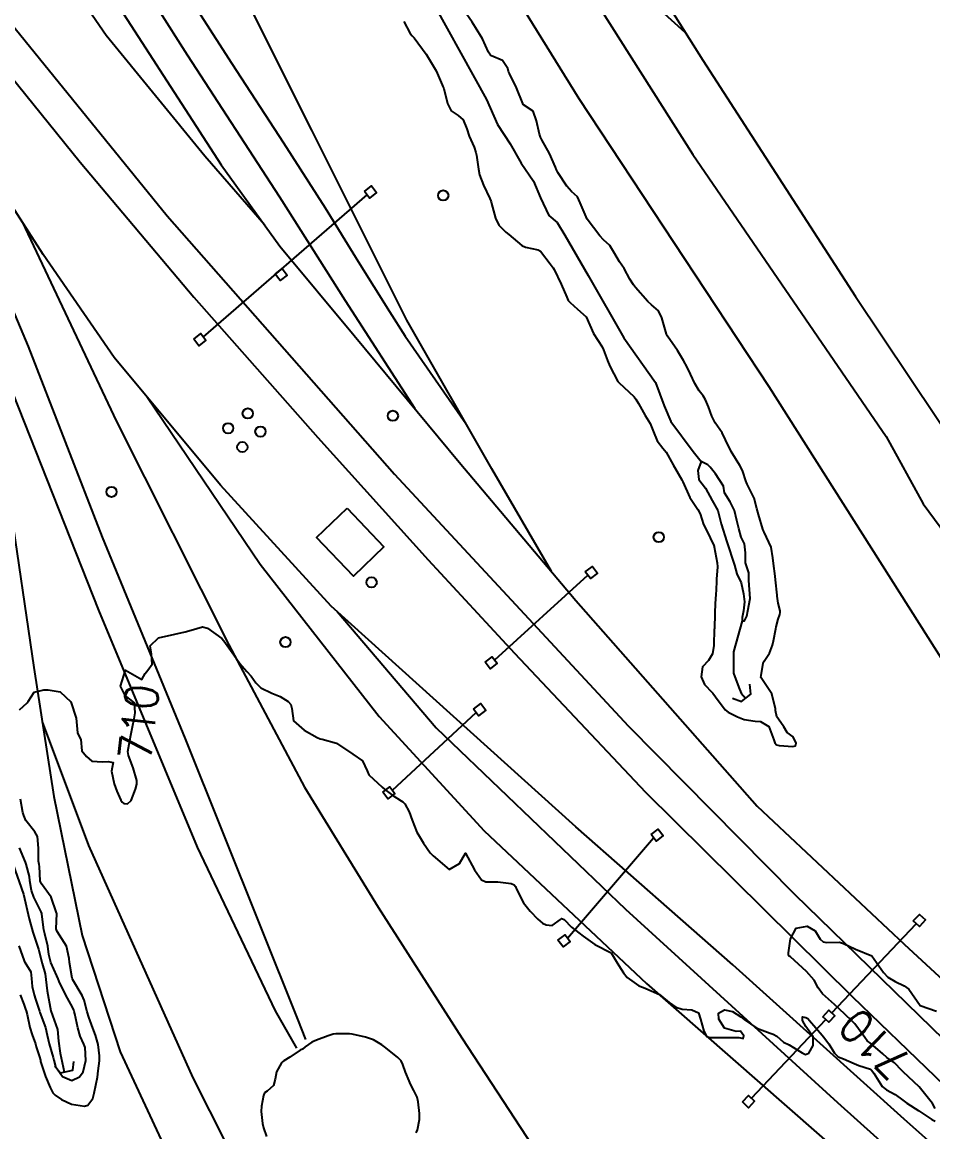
# Model space of a CAD drawing. Header units: metres. Extents: x 307586 to 320046, y 7427249 to 7434250.
# Drawn here: x 308478.3 to 308590, y 7433125.8 to 7433262 of the extents above; entities that cross this region are included whole.
import ezdxf
from ezdxf.enums import TextEntityAlignment as Align

# ---------------------------------------------------------------- set-up
doc = ezdxf.new("R2010")
doc.units = ezdxf.units.M
doc.header["$MEASUREMENT"] = 0
for name, color, linetype in [('Cotas', 45, 'Continuous'), ('Curvas de Nivel 1m', 11, 'Continuous'), ('Curvas de Nivel 5m', 15, 'Continuous'), ('Edificações', 30, 'Continuous'), ('Hidrografia', 140, 'Continuous'), ('Linha Férrea', 20, 'Continuous'), ('Pontes_Viadutos_Tubos', 190, 'Continuous'), ('Portico', 45, 'Continuous'), ('Postes', 20, 'Continuous')]:
    doc.layers.add(name, color=color, linetype=linetype)
doc.styles.add('Style-STANDARD', font='STANDARD.shx')

msp = doc.modelspace()

# ---------------------------------------------------------------- linework, layer by layer
at = {"layer": 'Curvas de Nivel 1m', "elevation": 709, "flags": 128}
for points in [[(308525.11, 7433262.13), (308525.92, 7433260.64), (308526.16, 7433260.36), (308526.41, 7433260.11), (308527.88, 7433258.09), (308529.08, 7433256.08), (308529.85, 7433254.34), (308529.93, 7433254.15), (308529.96, 7433254.07), (308530.02, 7433253.88), (308530.47, 7433252.06), (308530.92, 7433251.17), (308531.8, 7433250.6), (308532.41, 7433250.03), (308532.85, 7433248.96), (308533.13, 7433248.03), (308533.75, 7433246.68), (308533.97, 7433246.02), (308534.05, 7433245.71), (308534.29, 7433244.01), (308534.43, 7433243.29), (308534.89, 7433242.01), (308535.68, 7433240.4), (308535.8, 7433240.12), (308535.84, 7433240), (308535.9, 7433239.77), (308536.36, 7433237.99), (308536.77, 7433237.11), (308537.63, 7433236.27), (308538.01, 7433235.97), (308539.61, 7433234.62), (308540.06, 7433234.4), (308541.6, 7433234.09), (308541.89, 7433233.92), (308543.1, 7433232.38), (308543.46, 7433231.9), (308543.57, 7433231.69), (308544.42, 7433229.89), (308545.13, 7433228.29), (308545.3, 7433227.88), (308545.52, 7433227.62), (308546.44, 7433226.79), (308547.5, 7433225.85), (308548.41, 7433223.84), (308549.46, 7433222.19), (308549.64, 7433221.83), (308550.12, 7433220.5), (308550.42, 7433219.82), (308551.4, 7433217.92), (308551.5, 7433217.8), (308553.39, 7433216.06), (308553.6, 7433215.78), (308553.92, 7433215.24), (308554.76, 7433213.77), (308555.35, 7433212.78), (308555.76, 7433211.75), (308556.2, 7433210.63), (308556.91, 7433209.74), (308557.31, 7433209.26), (308558.16, 7433207.72), (308559.26, 7433205.85), (308559.32, 7433205.71), (308559.36, 7433205.61), (308560.23, 7433203.7), (308561.22, 7433202.24), (308561.5, 7433201.69), (308561.92, 7433200.4), (308562.25, 7433199.67), (308563.16, 7433197.79), (308563.2, 7433197.66), (308563.21, 7433197.62), (308563.56, 7433195.66), (308563.6, 7433195.19), (308563.51, 7433193.66), (308563.48, 7433193.29), (308563.41, 7433191.66), (308563.39, 7433191.36), (308563.3, 7433189.66), (308563.29, 7433189.43), (308563.24, 7433187.66), (308563.23, 7433187.46), (308563.18, 7433185.66), (308563.16, 7433185.52), (308563.01, 7433184.49), (308562.5, 7433183.67), (308561.76, 7433182.91), (308561.61, 7433181.68), (308562.02, 7433180.73), (308562.95, 7433179.75), (308563.04, 7433179.66), (308563.38, 7433179.22), (308564.57, 7433177.64), (308564.92, 7433177.35), (308566.09, 7433176.79), (308566.91, 7433176.44), (308568.26, 7433176.25), (308568.91, 7433176.18), (308569.93, 7433175.58), (308570.53, 7433173.93), (308570.66, 7433173.57), (308570.88, 7433173.34), (308571.19, 7433173.25), (308572.88, 7433173.15), (308573.18, 7433173.23), (308573.26, 7433173.54), (308572.89, 7433174.3), (308572.17, 7433174.83), (308571.74, 7433175.56), (308571.41, 7433176.06), (308570.92, 7433176.79), (308570.74, 7433177.57), (308570.74, 7433177.76), (308570.27, 7433179.58), (308568.97, 7433181.56), (308568.95, 7433181.59), (308568.95, 7433181.61), (308568.98, 7433181.86), (308569.23, 7433183.36), (308569.35, 7433183.59), (308570.01, 7433184.58), (308570.37, 7433185.58), (308570.49, 7433186.11), (308570.76, 7433187.57), (308570.81, 7433187.81), (308571.06, 7433188.77), (308571.28, 7433189.35), (308571.33, 7433189.57), (308571.31, 7433189.8), (308571.08, 7433190.73), (308570.96, 7433191.57), (308570.94, 7433191.72), (308570.72, 7433193.57), (308570.68, 7433194.03), (308570.51, 7433195.58), (308570.43, 7433196.3), (308570.2, 7433197.58), (308569.36, 7433199.42), (308569.27, 7433199.59), (308569.19, 7433199.79), (308568.66, 7433201.6), (308568.46, 7433202.36), (308568.1, 7433203.6), (308567.26, 7433205.33), (308567.17, 7433205.52), (308567.13, 7433205.61), (308566.67, 7433207.01), (308566.34, 7433207.62), (308565.31, 7433209.35), (308565.16, 7433209.64), (308565.03, 7433209.93), (308564.19, 7433211.65), (308563.35, 7433212.84), (308562.92, 7433213.67), (308562.51, 7433214.81), (308562.13, 7433215.68), (308561.86, 7433216.16), (308561.39, 7433216.77), (308560.83, 7433217.7), (308560.3, 7433218.82), (308559.9, 7433219.71), (308559.44, 7433220.52), (308558.72, 7433221.72), (308557.48, 7433223.51), (308557.38, 7433223.73), (308556.95, 7433225.19), (308556.77, 7433225.74), (308556.38, 7433226.62), (308555.52, 7433227.33), (308555.05, 7433227.76), (308553.55, 7433229.48), (308553.31, 7433229.78), (308552.86, 7433230.49), (308552.15, 7433231.79), (308551.59, 7433232.63), (308550.88, 7433233.81), (308550.41, 7433234.61), (308549.62, 7433235.33), (308549.17, 7433235.83), (308547.64, 7433237.85), (308546.78, 7433239.86), (308546.42, 7433240.61), (308545.69, 7433241.26), (308545.12, 7433241.89), (308544.03, 7433243.58), (308543.85, 7433243.9), (308543.73, 7433244.24), (308543.02, 7433245.91), (308542.08, 7433247.6), (308541.89, 7433247.92), (308541.77, 7433248.27), (308541.41, 7433249.93), (308540.99, 7433251.12), (308539.81, 7433251.91), (308539.77, 7433251.95), (308539.72, 7433252.04), (308538.97, 7433253.96), (308538.08, 7433255.75), (308537.97, 7433255.97), (308537.87, 7433256.33), (308537.23, 7433257.33), (308535.88, 7433257.9), (308535.76, 7433258), (308535.53, 7433258.36), (308534.8, 7433260.01), (308533.93, 7433261.39), (308533.5, 7433262.02), (308532.49, 7433263.49)], [(308477.9, 7433148.68), (308478.54, 7433146.83), (308478.59, 7433146.72), (308478.63, 7433146.67), (308479.34, 7433145.47), (308479.44, 7433144.66), (308479.5, 7433143.66), (308479.76, 7433142.65), (308479.94, 7433142.1), (308480.41, 7433140.64), (308480.47, 7433140.47), (308481.14, 7433138.63), (308481.37, 7433137.7), (308481.62, 7433136.63), (308482.08, 7433134.95), (308482.16, 7433134.62), (308482.39, 7433133.86), (308483.22, 7433132.61), (308484.37, 7433132.15), (308485.34, 7433132.59), (308485.76, 7433133.2), (308486.09, 7433134.57), (308486.02, 7433136.18), (308485.87, 7433136.58), (308485.41, 7433137.56), (308485.11, 7433138.59), (308484.74, 7433140.32), (308484.68, 7433140.6), (308484.63, 7433140.76), (308484.48, 7433141.13), (308483.63, 7433142.61), (308482.83, 7433144.3), (308482.69, 7433144.62), (308482.53, 7433144.97), (308481.82, 7433146.63), (308481.58, 7433147.6), (308481.45, 7433148.63), (308481.08, 7433150.14), (308480.96, 7433150.64), (308480.7, 7433152.55), (308480.69, 7433152.64), (308480.62, 7433152.83), (308479.74, 7433154.65), (308479.44, 7433155.45), (308479.24, 7433156.66), (308479.17, 7433157.16), (308478.78, 7433158.67), (308478.69, 7433158.92), (308477.97, 7433160.68)]]:
    msp.add_lwpolyline(points, dxfattribs=at)
at = {"layer": 'Curvas de Nivel 5m', "elevation": 710, "flags": 128}
for points in [[(308477.96, 7433177.63), (308478.92, 7433178.51), (308479.02, 7433178.67), (308479.78, 7433179.81), (308480.94, 7433180.07), (308481.5, 7433180.08), (308482.94, 7433179.83), (308484.25, 7433178.61), (308484.9, 7433176.6), (308485.09, 7433174.8), (308485.16, 7433174.6), (308485.48, 7433173.98), (308485.6, 7433172.59), (308486.18, 7433171.91), (308486.84, 7433171.32), (308488.14, 7433171.26), (308488.84, 7433171.3), (308489.45, 7433171.15), (308489.32, 7433170.54), (308489.26, 7433170.11), (308489.6, 7433168.54), (308489.92, 7433167.66), (308490.38, 7433166.53), (308490.55, 7433166.29), (308490.78, 7433166.12), (308491.2, 7433166.1), (308491.65, 7433166.51), (308492.18, 7433167.89), (308492.36, 7433168.5), (308492.35, 7433168.96), (308491.92, 7433170.51), (308491.35, 7433172.01), (308491.27, 7433172.52), (308491.51, 7433173.88), (308491.63, 7433174.51), (308491.85, 7433175.55), (308492.04, 7433176.51), (308492.16, 7433177.26), (308492.08, 7433178.51), (308490.94, 7433179.38), (308490.37, 7433180.53), (308490.97, 7433182.52), (308492.96, 7433181.36), (308493.39, 7433182.08), (308493.71, 7433182.49), (308494.23, 7433183.24), (308494.17, 7433184.49), (308494.01, 7433185.49), (308495.02, 7433186.48), (308497.03, 7433186.93), (308498.28, 7433187.19), (308499.03, 7433187.43), (308500.44, 7433187.81), (308501.04, 7433187.65), (308502.79, 7433186.38), (308503.02, 7433186.12), (308504.28, 7433184.37), (308504.99, 7433183.3), (308505.86, 7433182.35), (308506.4, 7433181.77), (308506.96, 7433180.94), (308507.58, 7433180.32), (308508.94, 7433179.66), (308509.97, 7433179.26), (308510.93, 7433178.67), (308511.27, 7433178.28), (308511.39, 7433177.8), (308511.58, 7433176.27), (308512.89, 7433175.13), (308514.51, 7433174.24), (308514.88, 7433174.07), (308515.09, 7433174.03), (308516.87, 7433173.52), (308518.85, 7433172.19), (308520.06, 7433171.39), (308520.62, 7433170.16), (308520.83, 7433169.65), (308522.45, 7433168.14), (308522.8, 7433167.87), (308523.79, 7433167.13), (308524.79, 7433166.48), (308525.01, 7433166.34), (308525.25, 7433166.11), (308525.8, 7433165.13), (308526.13, 7433164.1), (308526.74, 7433162.62), (308527.06, 7433162.09), (308527.56, 7433161.25), (308528.36, 7433160.07), (308528.71, 7433159.7), (308530.68, 7433158.05), (308531.97, 7433158.75), (308532.71, 7433160.02), (308533.79, 7433158.01), (308534.67, 7433156.76), (308535.2, 7433156.53), (308536.67, 7433156.5), (308538.31, 7433156.31), (308538.66, 7433156.15), (308538.84, 7433155.95), (308538.97, 7433155.64), (308539.82, 7433153.94), (308540.63, 7433152.9), (308541.58, 7433151.92), (308542.14, 7433151.44), (308542.61, 7433151.24), (308543.33, 7433151.17), (308544.34, 7433151.88), (308544.49, 7433152), (308544.61, 7433151.99), (308544.81, 7433151.88), (308545.71, 7433150.97), (308546.6, 7433150.26), (308547.12, 7433149.84), (308548.58, 7433148.81), (308550.56, 7433147.81), (308551.32, 7433146.57), (308551.81, 7433145.79), (308552.09, 7433145.34), (308552.53, 7433144.78), (308553.97, 7433143.77), (308554.52, 7433143.54), (308554.83, 7433143.44), (308556.51, 7433142.69), (308557.68, 7433141.72), (308558.49, 7433141.14), (308559.29, 7433140.9), (308560.48, 7433140.8), (308561.27, 7433140.46), (308561.53, 7433139.67), (308561.95, 7433138.17), (308562.21, 7433137.66), (308562.33, 7433137.55), (308562.44, 7433137.49), (308562.7, 7433137.4), (308564.44, 7433137.42), (308566.24, 7433137.41), (308566.44, 7433137.37), (308566.77, 7433137.28), (308566.86, 7433137.61), (308566.45, 7433138.21), (308565.91, 7433138.16), (308564.46, 7433138.54), (308563.77, 7433139.65), (308563.74, 7433140.39), (308564.48, 7433140.79), (308565.48, 7433140.62), (308566.48, 7433139.96), (308566.88, 7433139.61), (308568.46, 7433138.55), (308570.09, 7433137.93), (308570.45, 7433137.82), (308570.89, 7433137.56), (308571.71, 7433136.83), (308572.43, 7433136.52), (308573.99, 7433135.52), (308574.42, 7433135.32), (308574.82, 7433135.51), (308575.36, 7433136.43), (308575.36, 7433137.51), (308574.46, 7433138.77), (308574.05, 7433139.52), (308574.06, 7433139.94), (308574.48, 7433139.85), (308574.7, 7433139.74), (308574.89, 7433139.51), (308576.45, 7433137.7), (308576.63, 7433137.49), (308577.27, 7433136.65), (308577.97, 7433135.47), (308578.42, 7433135.03), (308579.07, 7433134.81), (308580.41, 7433134.23), (308580.96, 7433133.99), (308582.4, 7433133.52), (308582.52, 7433133.42), (308582.8, 7433133.02), (308583.82, 7433131.41), (308584.37, 7433130.99), (308585.41, 7433130.43), (308586.36, 7433129.73), (308586.84, 7433129.37), (308588.34, 7433128.41), (308589.94, 7433127.33), (308590.32, 7433127.16)], [(308478.04, 7433142.67), (308478.48, 7433141.52), (308478.71, 7433140.9), (308478.78, 7433140.67), (308478.91, 7433140.22), (308479.25, 7433138.66), (308479.53, 7433137.75), (308479.91, 7433136.65), (308480.02, 7433136.25), (308480.41, 7433135.06), (308480.52, 7433134.64), (308480.55, 7433134.48), (308481.15, 7433132.63), (308481.73, 7433131.26), (308482.04, 7433130.62), (308482.35, 7433130.33), (308483.13, 7433129.82), (308484.33, 7433129.25), (308485.93, 7433128.98), (308486.33, 7433129.09), (308486.97, 7433129.94), (308487.14, 7433130.56), (308487.35, 7433131.57), (308487.52, 7433132.56), (308487.63, 7433133.31), (308487.79, 7433134.56), (308487.8, 7433135.16), (308487.62, 7433136.56), (308487.29, 7433137.7), (308486.98, 7433138.56), (308486.46, 7433139.91), (308486.26, 7433140.57), (308485.9, 7433141.99), (308485.66, 7433142.58), (308484.52, 7433144.49), (308484.46, 7433144.6), (308484.43, 7433144.7), (308484.1, 7433146.6), (308484.06, 7433147.09), (308483.72, 7433148.61), (308482.59, 7433150.44), (308482.49, 7433150.62), (308482.46, 7433150.75), (308482.53, 7433152.62), (308482.52, 7433152.71), (308481.84, 7433154.63), (308480.66, 7433156.27), (308480.52, 7433156.5), (308480.49, 7433156.64), (308480.42, 7433158.39), (308480.37, 7433158.64), (308480.29, 7433159.05), (308480.31, 7433160.65), (308480.16, 7433162.08), (308479.84, 7433162.65), (308478.75, 7433164.06), (308478.49, 7433164.67), (308478.39, 7433165.05), (308478.07, 7433166.68)], [(308590.34, 7433128.71), (308590, 7433129.33), (308588.37, 7433131.35), (308586.4, 7433133.2), (308586.25, 7433133.37), (308585.33, 7433134.3), (308584.42, 7433134.97), (308583.89, 7433135.41), (308582.44, 7433136.67), (308582, 7433136.99), (308581.69, 7433137.43), (308580.47, 7433139.08), (308580.09, 7433139.45), (308578.49, 7433140.98), (308577.97, 7433141.48), (308576.51, 7433142.79), (308575.99, 7433143.5), (308575.49, 7433144.46), (308574.54, 7433145.52), (308572.56, 7433147.3), (308572.43, 7433147.41), (308572.35, 7433147.54), (308572.32, 7433147.79), (308572.59, 7433149.54), (308573.29, 7433150.85), (308574.61, 7433151.08), (308575.6, 7433150.51), (308576.23, 7433149.5), (308576.59, 7433149.15), (308577.01, 7433149.06), (308578.59, 7433149.1), (308579.08, 7433148.97), (308580.57, 7433148.25), (308582.56, 7433147.42), (308583.99, 7433145.41), (308584.54, 7433144.83), (308585.41, 7433144.27), (308586.53, 7433143.75), (308587.09, 7433143.36), (308588.49, 7433141.35), (308590.49, 7433140.63)], [(308526.66, 7433125.73), (308526.81, 7433126.08), (308527.06, 7433127.34), (308527.07, 7433128.08), (308526.9, 7433129.53), (308526.77, 7433130.09), (308526.36, 7433130.89), (308525.94, 7433131.67), (308525.77, 7433132.1), (308525.33, 7433133.16), (308524.99, 7433134.11), (308524.82, 7433134.53), (308524.41, 7433134.96), (308522.92, 7433136.14), (308522.43, 7433136.53), (308521.42, 7433137.14), (308520.44, 7433137.44), (308518.8, 7433137.83), (308518.44, 7433137.88), (308516.77, 7433137.88), (308516.44, 7433137.84), (308515.85, 7433137.63), (308514.43, 7433137.07), (308513.84, 7433136.84), (308513.01, 7433136.25), (308512.68, 7433135.99), (308512.42, 7433135.84), (308511.14, 7433135.01), (308510.41, 7433134.54), (308510.25, 7433134.44), (308510.12, 7433134.29), (308509.51, 7433133.18), (308509.34, 7433132.3), (308509.13, 7433131.54), (308508.36, 7433130.84), (308508.04, 7433130.63), (308507.9, 7433130.31), (308507.65, 7433129), (308507.6, 7433128.32), (308507.79, 7433126.84), (308507.91, 7433126.31), (308508.29, 7433125.27)]]:
    msp.add_lwpolyline(points, dxfattribs=at)
at = {"layer": 'Edificações'}
msp.add_lwpolyline([(308518.16, 7433202.37), (308522.69, 7433197.65), (308518.94, 7433194.05), (308514.42, 7433198.77)], close=True, dxfattribs=at)
at = {"layer": 'Hidrografia'}
for points in [[(308516.14, 7433282.15), (308519.49, 7433278.52), (308527.29, 7433266.98), (308535.28, 7433252.54), (308536.64, 7433249.48), (308538.17, 7433247.11), (308539.52, 7433244.73), (308541.05, 7433242.53), (308541.9, 7433240.49), (308542.92, 7433238.29), (308543.94, 7433237.44), (308544.9, 7433235.91)], [(308544.9, 7433235.91), (308547.75, 7433230.94), (308552.11, 7433223.31), (308556, 7433217.81), (308557.09, 7433214.94), (308557.91, 7433213.03), (308560.65, 7433209.34), (308561.6, 7433208.11)], [(308566.66, 7433188.57), (308565.57, 7433184.74), (308565.57, 7433182.14), (308566.25, 7433180.37), (308566.53, 7433179.69), (308567.05, 7433179.05)], [(308468.74, 7433182.89), (308469.61, 7433181.26), (308470.3, 7433179.41), (308471.35, 7433176.74), (308471.47, 7433175.34), (308471.35, 7433173.37), (308471.81, 7433172.32), (308472.51, 7433171.16), (308473.79, 7433169.19), (308474.6, 7433167.44), (308475.3, 7433165), (308475.53, 7433163.15), (308478.44, 7433154.99), (308479.14, 7433151.97), (308479.6, 7433150.34), (308480.3, 7433148.25), (308480.76, 7433146.51), (308481.11, 7433145.23), (308481.35, 7433143.14), (308481.81, 7433140.7), (308482.62, 7433138.38), (308482.74, 7433136.98), (308482.97, 7433135.48), (308483.46, 7433133.19)]]:
    msp.add_lwpolyline(points, dxfattribs=at)
msp.add_lwpolyline([(308561.6, 7433208.11), (308561.2, 7433207), (308561.33, 7433205.91), (308562.15, 7433204.82), (308562.97, 7433203.32), (308563.66, 7433202.09), (308564.07, 7433200.45), (308564.75, 7433198.27), (308565.71, 7433195.4), (308565.98, 7433194.31), (308566.52, 7433193.22), (308566.8, 7433191.85), (308566.93, 7433190.89), (308566.8, 7433189.8), (308566.66, 7433188.98), (308566.66, 7433188.57), (308566.93, 7433188.57), (308567.21, 7433189.12), (308567.34, 7433189.8), (308567.62, 7433191.3), (308567.48, 7433193.49), (308567.48, 7433194.44), (308567.07, 7433195.67), (308567.07, 7433196.9), (308566.93, 7433197.99), (308566.52, 7433198.81), (308566.25, 7433199.9), (308565.98, 7433200.86), (308565.71, 7433202.09), (308565.16, 7433203.18), (308564.48, 7433204.27), (308564.34, 7433205.09), (308563.38, 7433206.59), (308562.7, 7433207.41), (308562.43, 7433207.69)], close=True, dxfattribs=at)
at = {"layer": 'Linha Férrea'}
for points in [[(308254.53, 7433623.81), (308314.95, 7433529.66), (308351.63, 7433472.08), (308366.31, 7433449.62), (308373.75, 7433437.3), (308381.43, 7433425.26), (308392.69, 7433407.96), (308392.69, 7433407.96), (308404.34, 7433390.97), (308418.19, 7433369.1), (308432.17, 7433347.16), (308450.98, 7433317.51), (308470.11, 7433287.28), (308488.58, 7433260.44), (308500.69, 7433245.63), (308508.02, 7433237.19)], [(308253.4, 7433605.39), (308317.69, 7433503.2), (308358.16, 7433439.58), (308382.26, 7433402.05), (308404.7, 7433367.32), (308425.35, 7433335.37), (308451.33, 7433296.04), (308474.56, 7433264.76), (308496.07, 7433238.28), (308523.99, 7433206.56), (308552.64, 7433175.65), (308573.08, 7433155.02), (308595.96, 7433132.69)], [(308257.58, 7433589.54), (308307.3, 7433511.76), (308314.43, 7433500.47), (308327.38, 7433480.52), (308339.19, 7433462.1), (308352.64, 7433441.03), (308370.31, 7433413.63), (308382.64, 7433394.17), (308396.47, 7433372.65), (308407.5, 7433355.29), (308417.68, 7433339.18), (308430.88, 7433318.32), (308444.17, 7433298.58), (308459.39, 7433277.65), (308473.91, 7433259.06), (308485.41, 7433244.87), (308499.34, 7433228.27), (308514.57, 7433211.05), (308528.12, 7433196.04), (308538.7, 7433184.57), (308554.77, 7433167.54), (308580.14, 7433142.44), (308597.13, 7433126.09)], [(308526.51, 7433214.57), (308517.95, 7433227.83), (308509.89, 7433240.55), (308498.57, 7433257.98), (308487.64, 7433275.2), (308472.37, 7433298.69), (308455.48, 7433325.16), (308437.56, 7433353.43), (308418.18, 7433382.93), (308403.34, 7433405.61), (308388.67, 7433428.95), (308370.64, 7433456.89), (308356.29, 7433479.41), (308340.43, 7433504.26), (308325, 7433528.78), (308309.46, 7433553.04)], [(308307.28, 7433548.8), (308328.41, 7433515.52), (308353.18, 7433476.7), (308377.73, 7433438), (308402.84, 7433400.07), (308435.78, 7433349.31), (308474.48, 7433288.85), (308487.21, 7433268.56), (308502.73, 7433244.51), (308509.93, 7433234.56), (308519.02, 7433223.57), (308531.93, 7433208.05), (308546.25, 7433191.05), (308568.47, 7433165.79), (308586.52, 7433148.87), (308622.32, 7433115.83)], [(308373.07, 7433545.81), (308384.75, 7433531.51), (308397.68, 7433512.98), (308437.47, 7433452.21), (308471.92, 7433399.75), (308499.69, 7433355.03), (308523.11, 7433318.67), (308538.42, 7433294.51), (308561.81, 7433257.36), (308580.54, 7433228.38), (308597.13, 7433203.6)], [(308543.24, 7433194.62), (308535.92, 7433207.21), (308525.5, 7433225.44), (308519.66, 7433237.16), (308513.84, 7433248.8), (308505.73, 7433264.99), (308497.64, 7433281.82), (308489.06, 7433298.88), (308482.42, 7433312.82), (308476.27, 7433326.32), (308468.66, 7433341.72), (308461.98, 7433355.22), (308453.71, 7433369.42), (308445.08, 7433384.42), (308436.8, 7433401.77), (308428.49, 7433418.84), (308419.9, 7433434.64), (308410.21, 7433452.77), (308400.47, 7433469.97), (308391.13, 7433484.16), (308370.37, 7433516.46), (308354.58, 7433541.65)], [(308701.91, 7433056.52), (308678.32, 7433073.75), (308657.77, 7433091.16), (308641.76, 7433109), (308632.32, 7433121.81), (308614.21, 7433148.43), (308592.95, 7433181.04), (308569.95, 7433217.26), (308546.64, 7433252.62), (308532.31, 7433275.78), (308512.7, 7433306.9), (308496.24, 7433333.44), (308482.61, 7433358.16), (308470.8, 7433379.34), (308459.14, 7433400.91), (308445.67, 7433424.3), (308431.42, 7433450.51), (308421.5, 7433469.97), (308413.86, 7433485.89), (308409.72, 7433494.59)], [(308457.84, 7433421.19), (308462.31, 7433410.21), (308470.63, 7433394.31), (308482.14, 7433372), (308493.42, 7433351.85), (308510.29, 7433324.98), (308522.68, 7433305.54), (308535.18, 7433286.23), (308541.63, 7433275.77), (308547.97, 7433265.78), (308560.6, 7433245.79), (308584.31, 7433211.19), (308588.85, 7433202.91), (308596.65, 7433192.41), (308606.19, 7433180.58), (308616.33, 7433167.84), (308622.97, 7433159.53), (308626.79, 7433154.19), (308631.87, 7433148.25)], [(308365.37, 7433401.15), (308373.66, 7433390.87), (308381.73, 7433379.91), (308395.83, 7433358.25), (308410.73, 7433334.78), (308421.09, 7433318.68), (308432.96, 7433299.98), (308443.01, 7433284.09), (308449.89, 7433274.04), (308457.38, 7433262.33), (308464.31, 7433247.75), (308467.69, 7433238), (308472.75, 7433222.02), (308476.75, 7433203.22), (308479.72, 7433182.81), (308482.16, 7433167), (308485.66, 7433149.92), (308490.33, 7433135.65), (308501.75, 7433111.08), (308507.16, 7433099.26)], [(308616.34, 7433100.86), (308586.52, 7433127.37), (308565.51, 7433146.35), (308546.23, 7433163.29), (308516.22, 7433190.37), (308502.64, 7433205.22), (308489.58, 7433220.89), (308480.87, 7433233.52), (308472.78, 7433246.07), (308465.35, 7433257.08), (308459.26, 7433265.88), (308448.09, 7433283.46), (308437.99, 7433299.8), (308429.7, 7433313.86), (308413.06, 7433338.01), (308395.96, 7433365.81), (308386.28, 7433381.06), (308379.39, 7433390.79), (308370.8, 7433401.54)], [(308524.95, 7433302.03), (308538.01, 7433285.85), (308546.79, 7433275.27), (308555.4, 7433264.6), (308559.63, 7433260.82)], [(308498.27, 7433265.95), (308504.04, 7433256.96), (308510.34, 7433247.21), (308515.48, 7433239.25), (308519.53, 7433232.65), (308523.37, 7433226.51), (308525.3, 7433223.5), (308532.75, 7433212.76)], [(308462.6, 7433261.05), (308469.82, 7433244), (308479.04, 7433222.24), (308488.12, 7433198.82), (308498.29, 7433174.09), (308512.08, 7433139.67), (308513.04, 7433137.15)], [(308478.3, 7433237.51), (308489.87, 7433213.03), (308503.66, 7433185.62), (308512.93, 7433168.13), (308521.99, 7433153.43), (308532.23, 7433137.37), (308543.78, 7433119.75), (308545.98, 7433116.4)], [(308469.45, 7433232.24), (308477.14, 7433216.47), (308487.67, 7433189.85), (308499.78, 7433160.76), (308509.33, 7433140.68), (308511.96, 7433136.11)], [(308493.57, 7433216.11), (308507.48, 7433195.51), (308522.11, 7433176.83), (308535, 7433162.76), (308554.92, 7433144.04), (308593.3, 7433110.38), (308614.27, 7433091.91), (308643.66, 7433066.49), (308677.66, 7433039.6), (308711.86, 7433014.37), (308750.93, 7432986.17), (308808.81, 7432945.34), (308831.71, 7432932.53), (308852.6, 7432920.82), (308870.65, 7432910.83)], [(308516.95, 7433189.72), (308529.1, 7433175.41), (308552.35, 7433153.15), (308578.36, 7433129.42), (308604.88, 7433105.6), (308627.85, 7433085.41), (308666.08, 7433053.8), (308693.59, 7433032.69), (308717.97, 7433014.99), (308753.65, 7432989.4), (308786.49, 7432966.02), (308815.79, 7432945.46), (308839.34, 7432928.25)], [(308480.75, 7433176.15), (308486.42, 7433160.96), (308499.24, 7433132.45), (308509.56, 7433112.03), (308518.07, 7433093.95), (308525.81, 7433079.97)]]:
    msp.add_lwpolyline(points, dxfattribs=at)
at = {"layer": 'Pontes_Viadutos_Tubos'}
for points in [[(308565.46, 7433179.07), (308566.58, 7433178.66), (308567.69, 7433179.57), (308567.59, 7433180.79)], [(308482.24, 7433133.91), (308483, 7433133.09), (308484.52, 7433133.42), (308484.63, 7433134.45)]]:
    msp.add_lwpolyline(points, dxfattribs=at)
at = {"layer": 'Portico'}
for points in [[(308520.3, 7433241.26), (308521.17, 7433241.93), (308521.79, 7433241.12), (308520.92, 7433240.45)], [(308509.33, 7433231.12), (308510.2, 7433231.8), (308510.82, 7433230.99), (308509.95, 7433230.32)], [(308499.34, 7433223.13), (308500.22, 7433223.81), (308500.84, 7433223), (308499.96, 7433222.33)], [(308547.4, 7433194.56), (308548.27, 7433195.23), (308548.89, 7433194.42), (308548.02, 7433193.75)], [(308535.1, 7433183.48), (308535.98, 7433184.15), (308536.6, 7433183.34), (308535.73, 7433182.67)], [(308533.69, 7433177.71), (308534.56, 7433178.39), (308535.18, 7433177.58), (308534.31, 7433176.91)], [(308522.54, 7433167.52), (308523.41, 7433168.19), (308524.03, 7433167.38), (308523.16, 7433166.71)], [(308555.47, 7433162.32), (308556.34, 7433163), (308556.97, 7433162.19), (308556.09, 7433161.52)], [(308587.65, 7433151.73), (308588.4, 7433152.53), (308589.15, 7433151.84), (308588.39, 7433151.03)], [(308544.04, 7433149.35), (308544.91, 7433150.02), (308545.53, 7433149.21), (308544.66, 7433148.54)], [(308576.54, 7433139.97), (308577.29, 7433140.78), (308578.03, 7433140.08), (308577.28, 7433139.28)], [(308566.67, 7433129.5), (308567.43, 7433130.31), (308568.17, 7433129.61), (308567.42, 7433128.8)]]:
    msp.add_lwpolyline(points, close=True, dxfattribs=at)
for points in [[(308500.53, 7433223.4), (308520.61, 7433240.85)], [(308536.29, 7433183.75), (308547.71, 7433194.15)], [(308523.72, 7433167.79), (308534, 7433177.31)], [(308545.22, 7433149.62), (308555.78, 7433161.92)], [(308577.66, 7433140.43), (308588.02, 7433151.38)], [(308567.8, 7433129.96), (308576.91, 7433139.63)]]:
    msp.add_lwpolyline(points, dxfattribs=at)
at = {"layer": 'Postes'}
for centre in [(308529.96, 7433240.77), (308505.97, 7433214.01), (308523.79, 7433213.73), (308503.57, 7433212.19), (308507.53, 7433211.78), (308505.31, 7433209.89), (308489.25, 7433204.38), (308556.41, 7433198.82), (308521.17, 7433193.28), (308510.6, 7433185.95)]:
    msp.add_circle(centre, 0.629, dxfattribs=at)

# ---------------------------------------------------------------- texts
at = {"layer": 'Cotas', "style": 'Style-STANDARD'}
for rotation, p in [(83.57, (308492.6, 7433176.11, 710)), (135.7478, (308582.91, 7433136.61, 710))]:
    msp.add_text('710', height=4, rotation=rotation, dxfattribs=at).set_placement(p, align=Align.MIDDLE_CENTER)

doc.saveas('drawing.dxf')
